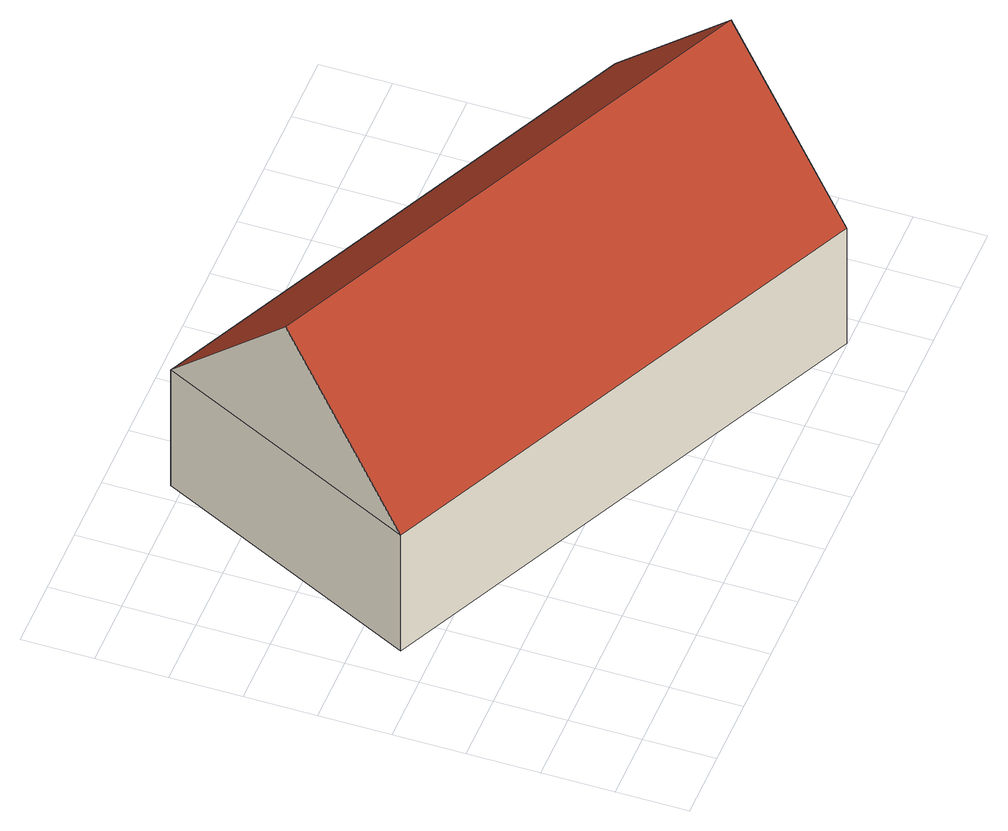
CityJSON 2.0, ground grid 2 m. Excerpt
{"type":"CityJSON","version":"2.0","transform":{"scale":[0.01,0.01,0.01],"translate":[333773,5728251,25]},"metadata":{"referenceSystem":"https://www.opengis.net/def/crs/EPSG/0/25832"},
"CityObjects":{
"building1":{"type":"Building","attributes":{"Geometrietyp2DReferenz":"3000","Gemeindeschluessel":"05170048","function":"31001_1010","roofType":"3100","measuredHeight":8.56},"address":[{"country":"Germany","locality":"Wesel","thoroughfareNumber":"142","thoroughfareName":"Reeser Landstraße"}],"geometry":[{"type":"Solid","lod":"2","boundaries":[[[[0,1,2,3]],[[4,5,1,0]],[[6,7,5,4]],[[3,2,7,6]],[[0,8,4]],[[6,9,3]],[[3,9,8,0]],[[4,8,9,6]],[[1,5,7,2]]]],"semantics":{"surfaces":[{"type":"WallSurface"},{"type":"RoofSurface"},{"type":"GroundSurface"}],"values":[[0,0,0,0,0,0,1,1,2]]}}]}
},
"vertices":[
[1872,755,477],[1872,755,68],[452,1433,68],[452,1433,477],[1516,3,477],[1516,3,68],[92,683,477],[92,683,68],[1694,379,924],[272,1058,924]
]}
